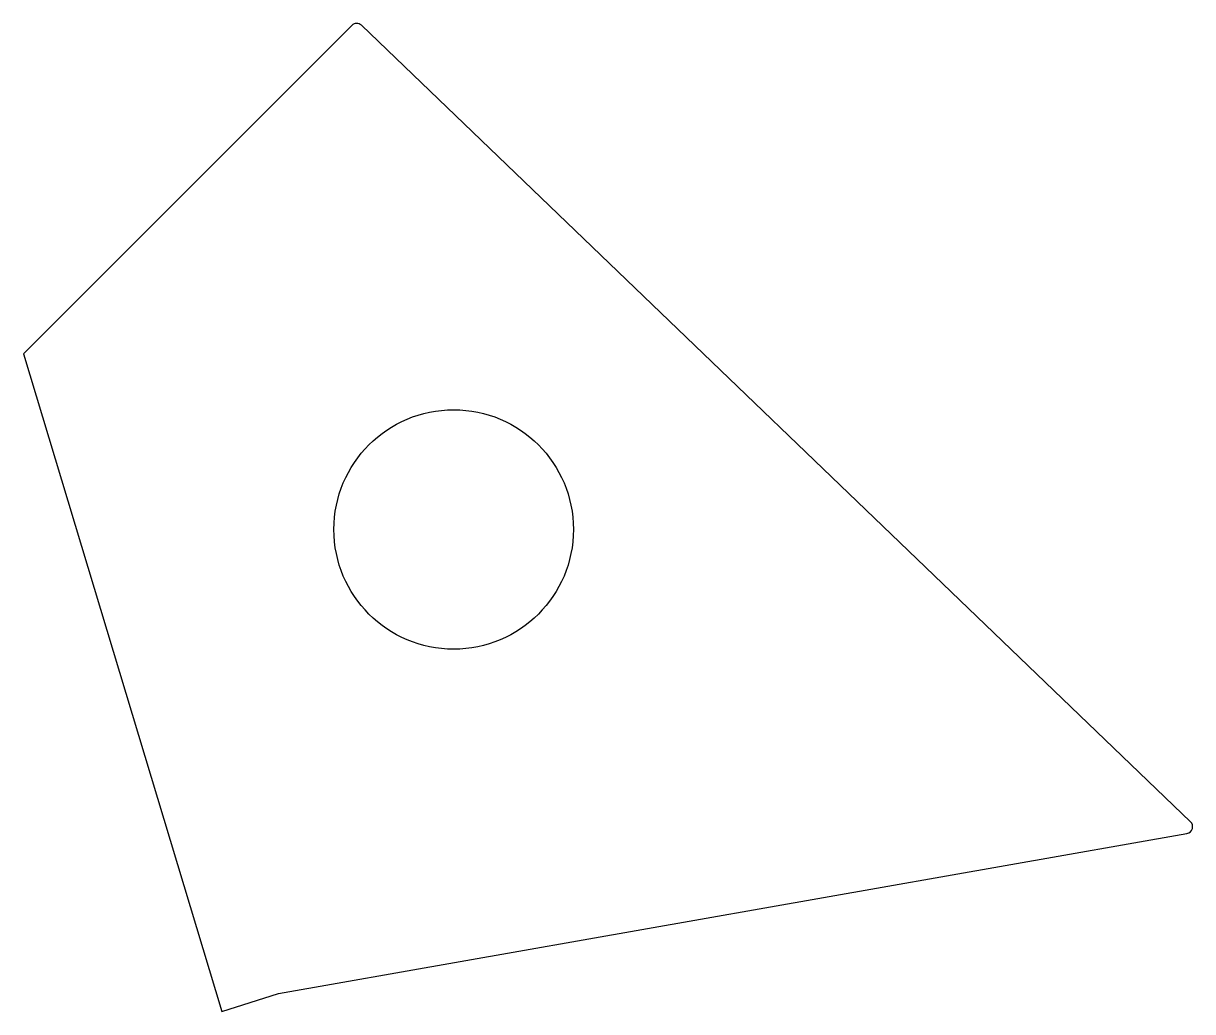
# Model space of a CAD drawing. Extents: x -95 to -77.9, y -53.9 to -39.5.
import ezdxf

# ---------------------------------------------------------------- set-up
doc = ezdxf.new("R2010")
doc.units = 0
doc.layers.add('VISIBLE', color=7, linetype='CONTINUOUS')

msp = doc.modelspace()

# ---------------------------------------------------------------- linework, layer by layer
at = {"layer": 'VISIBLE'}
for p, q in [((-90.185, -39.493), (-94.984, -44.292)), ((-90.045, -39.492), (-77.928, -51.133)), ((-94.984, -44.292), (-92.083, -53.908)), ((-91.255, -53.644), (-77.98, -51.303)), ((-92.083, -53.908), (-91.255, -53.644))]:
    msp.add_line(p, q, dxfattribs=at)
msp.add_circle((-88.696, -46.861), 1.75, dxfattribs=at)
for centre, start, end in [((-90.114, -39.564), 46.1464, 135), ((-77.997, -51.205), 280, 46.1464)]:
    msp.add_arc(centre, 0.1, start, end, dxfattribs=at)

doc.saveas('drawing.dxf')
